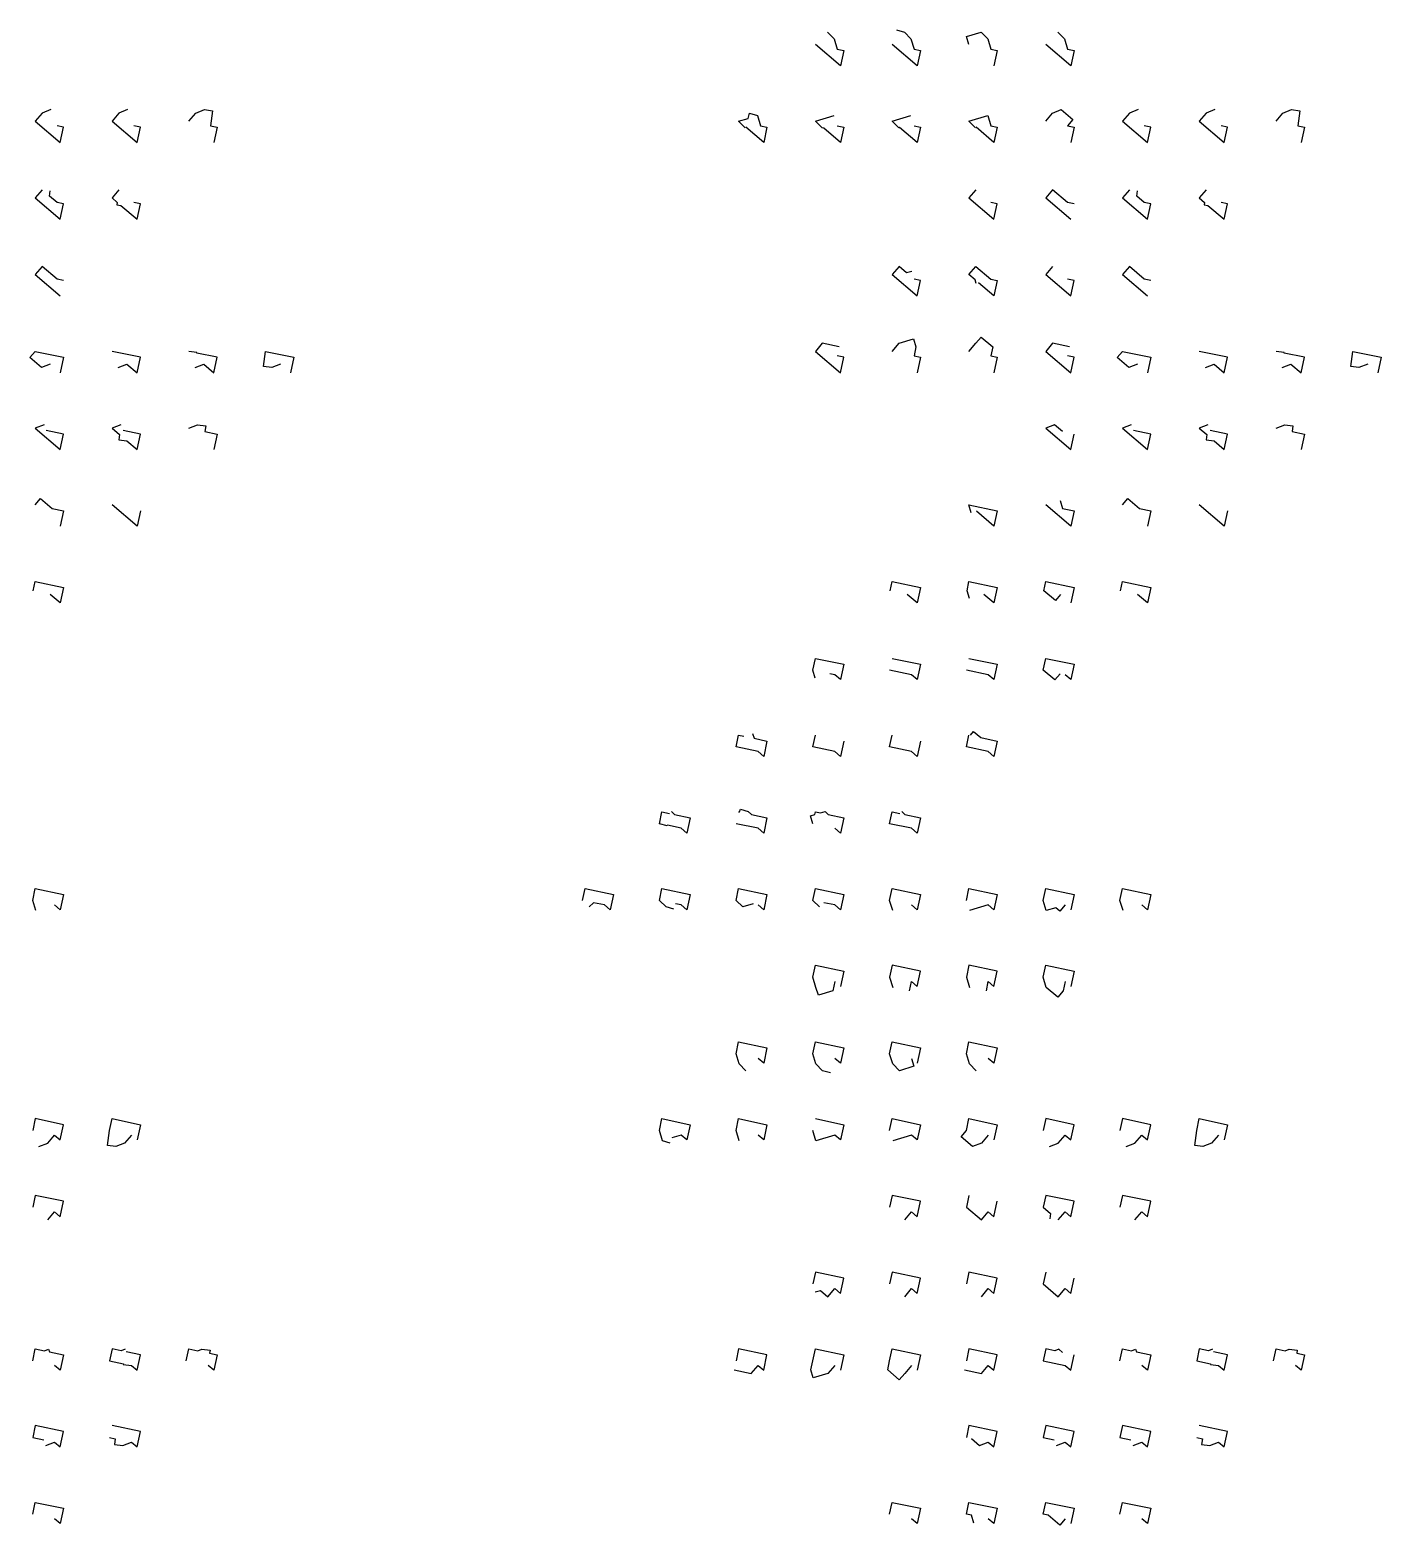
# Model space of a CAD drawing. Header units: inches. Extents: x -12292079.407 to -12292079.373, y 116895049.277 to 116895049.734.
# Drawn here: x -12292079.38645 to -12292079.37415, y 116895049.50777 to 116895049.52139 of the extents above; entities that cross this region are included whole.
import ezdxf

# ---------------------------------------------------------------- set-up
doc = ezdxf.new("R2010")
doc.units = ezdxf.units.IN
doc.header["$MEASUREMENT"] = 0

msp = doc.modelspace()

# ---------------------------------------------------------------- linework, layer by layer
at = {"color": 69}
for points in [[(-12292079.37919, 116895049.521372), (-12292079.379129, 116895049.521312), (-12292079.379102, 116895049.521219), (-12292079.379043, 116895049.521207), (-12292079.379072, 116895049.521067), (-12292079.379301, 116895049.521261)], [(-12292079.377093, 116895049.521372), (-12292079.377033, 116895049.521312), (-12292079.377005, 116895049.521219), (-12292079.376946, 116895049.521207), (-12292079.376976, 116895049.521067), (-12292079.377204, 116895049.521261)]]:
    msp.add_lwpolyline(points, close=True, dxfattribs=at)
at = {"color": 77}
msp.add_lwpolyline([(-12292079.378563, 116895049.521393), (-12292079.378491, 116895049.521372), (-12292079.378431, 116895049.521312), (-12292079.378403, 116895049.521219), (-12292079.378344, 116895049.521207), (-12292079.378373, 116895049.521067), (-12292079.378602, 116895049.521261)], close=True, dxfattribs=at)
at = {"color": 78}
msp.add_lwpolyline([(-12292079.377903, 116895049.521261), (-12292079.377924, 116895049.521333), (-12292079.377792, 116895049.521372), (-12292079.377732, 116895049.521312), (-12292079.377704, 116895049.521219), (-12292079.377645, 116895049.521207), (-12292079.377675, 116895049.521067)], close=True, dxfattribs=at)
for points in [[(-12292079.386262, 116895049.520667), (-12292079.386341, 116895049.520636), (-12292079.386404, 116895049.520562), (-12292079.386176, 116895049.520368), (-12292079.386146, 116895049.520508), (-12292079.386205, 116895049.52052)], [(-12292079.385563, 116895049.520667), (-12292079.385642, 116895049.520636), (-12292079.385705, 116895049.520562), (-12292079.385477, 116895049.520368), (-12292079.385447, 116895049.520508), (-12292079.385506, 116895049.52052)], [(-12292079.385006, 116895049.520562), (-12292079.384943, 116895049.520636), (-12292079.384864, 116895049.520667), (-12292079.384789, 116895049.520657), (-12292079.384807, 116895049.52052), (-12292079.384748, 116895049.520508), (-12292079.384778, 116895049.520368)], [(-12292079.386341, 116895049.519937), (-12292079.386404, 116895049.519863), (-12292079.386176, 116895049.519669), (-12292079.386146, 116895049.519809), (-12292079.386205, 116895049.519821), (-12292079.386273, 116895049.519879), (-12292079.386267, 116895049.519927)], [(-12292079.385642, 116895049.519937), (-12292079.385705, 116895049.519863), (-12292079.385657, 116895049.519822), (-12292079.38566, 116895049.5198), (-12292079.385626, 116895049.519795), (-12292079.385477, 116895049.519669), (-12292079.385447, 116895049.519809), (-12292079.385506, 116895049.519821)], [(-12292079.386146, 116895049.51911), (-12292079.386205, 116895049.519122), (-12292079.386341, 116895049.519238), (-12292079.386404, 116895049.519164), (-12292079.386176, 116895049.51897)], [(-12292079.386268, 116895049.518349), (-12292079.386347, 116895049.518318), (-12292079.386453, 116895049.518408), (-12292079.386404, 116895049.518465), (-12292079.386146, 116895049.518411), (-12292079.386176, 116895049.518271)], [(-12292079.385648, 116895049.518318), (-12292079.385569, 116895049.518349), (-12292079.385477, 116895049.518271), (-12292079.385447, 116895049.518411), (-12292079.385705, 116895049.518465)], [(-12292079.384949, 116895049.518318), (-12292079.38487, 116895049.518349), (-12292079.384778, 116895049.518271), (-12292079.384748, 116895049.518411), (-12292079.384933, 116895049.51845), (-12292079.384932, 116895049.518455), (-12292079.385006, 116895049.518465)], [(-12292079.384171, 116895049.518349), (-12292079.38425, 116895049.518318), (-12292079.384325, 116895049.518328), (-12292079.384307, 116895049.518465), (-12292079.384049, 116895049.518411), (-12292079.384079, 116895049.518271)], [(-12292079.386324, 116895049.517797), (-12292079.386404, 116895049.517766), (-12292079.386176, 116895049.517572), (-12292079.386146, 116895049.517712), (-12292079.386304, 116895049.517745)], [(-12292079.385626, 116895049.517797), (-12292079.385705, 116895049.517766), (-12292079.385637, 116895049.517708), (-12292079.385643, 116895049.51766), (-12292079.385569, 116895049.51765), (-12292079.385477, 116895049.517572), (-12292079.385447, 116895049.517712), (-12292079.385605, 116895049.517745)], [(-12292079.385006, 116895049.517766), (-12292079.384927, 116895049.517797), (-12292079.384852, 116895049.517787), (-12292079.384859, 116895049.517735), (-12292079.384748, 116895049.517712), (-12292079.384778, 116895049.517572)], [(-12292079.386404, 116895049.517067), (-12292079.386355, 116895049.517124), (-12292079.38625, 116895049.517035), (-12292079.386146, 116895049.517013), (-12292079.386176, 116895049.516873)], [(-12292079.385447, 116895049.517013), (-12292079.385477, 116895049.516873), (-12292079.385705, 116895049.517067)], [(-12292079.386422, 116895049.516285), (-12292079.386404, 116895049.516368), (-12292079.386146, 116895049.516314), (-12292079.386176, 116895049.516174), (-12292079.386268, 116895049.516252)], [(-12292079.386399, 116895049.513371), (-12292079.386427, 116895049.513464), (-12292079.386404, 116895049.513572), (-12292079.386146, 116895049.513518), (-12292079.386176, 116895049.513378), (-12292079.386228, 116895049.513423)], [(-12292079.38637, 116895049.511221), (-12292079.38629, 116895049.511252), (-12292079.386228, 116895049.511326), (-12292079.386176, 116895049.511282), (-12292079.386146, 116895049.511421), (-12292079.386404, 116895049.511476), (-12292079.386427, 116895049.511367)], [(-12292079.385529, 116895049.511326), (-12292079.385592, 116895049.511252), (-12292079.385671, 116895049.511221), (-12292079.385745, 116895049.51123), (-12292079.385728, 116895049.511367), (-12292079.385705, 116895049.511476), (-12292079.385447, 116895049.511421), (-12292079.385477, 116895049.511282)], [(-12292079.38629, 116895049.510553), (-12292079.386228, 116895049.510627), (-12292079.386176, 116895049.510583), (-12292079.386146, 116895049.510723), (-12292079.386404, 116895049.510777), (-12292079.386427, 116895049.510669)], [(-12292079.386427, 116895049.509271), (-12292079.386404, 116895049.509379), (-12292079.386321, 116895049.509361), (-12292079.386284, 116895049.509375), (-12292079.386275, 116895049.509352), (-12292079.386146, 116895049.509325), (-12292079.386176, 116895049.509185), (-12292079.386228, 116895049.509229)], [(-12292079.385585, 116895049.509375), (-12292079.385622, 116895049.509361), (-12292079.385705, 116895049.509379), (-12292079.385728, 116895049.509271), (-12292079.385602, 116895049.509244), (-12292079.385603, 116895049.509238), (-12292079.385529, 116895049.509229), (-12292079.385477, 116895049.509185), (-12292079.385447, 116895049.509325), (-12292079.385576, 116895049.509352)], [(-12292079.385029, 116895049.509271), (-12292079.385006, 116895049.509379), (-12292079.384923, 116895049.509361), (-12292079.384886, 116895049.509375), (-12292079.384812, 116895049.509366), (-12292079.384816, 116895049.509339), (-12292079.384748, 116895049.509325), (-12292079.384778, 116895049.509185), (-12292079.38483, 116895049.509229)], [(-12292079.386307, 116895049.508499), (-12292079.386228, 116895049.50853), (-12292079.386176, 116895049.508486), (-12292079.386146, 116895049.508626), (-12292079.386404, 116895049.50868), (-12292079.386427, 116895049.508572), (-12292079.386327, 116895049.508551)], [(-12292079.385728, 116895049.508572), (-12292079.385676, 116895049.508561), (-12292079.385683, 116895049.508509), (-12292079.385608, 116895049.508499), (-12292079.385529, 116895049.50853), (-12292079.385477, 116895049.508486), (-12292079.385447, 116895049.508626), (-12292079.385705, 116895049.50868)], [(-12292079.386427, 116895049.507873), (-12292079.386404, 116895049.507981), (-12292079.386146, 116895049.507927), (-12292079.386176, 116895049.507787), (-12292079.386228, 116895049.507831)]]:
    msp.add_lwpolyline(points, close=True)
at = {"color": 79}
msp.add_lwpolyline([(-12292079.379939, 116895049.520502), (-12292079.38, 116895049.520562), (-12292079.379914, 116895049.520587), (-12292079.3799, 116895049.520634), (-12292079.379828, 116895049.520613), (-12292079.379801, 116895049.52052), (-12292079.379742, 116895049.520508), (-12292079.379771, 116895049.520368), (-12292079.379935, 116895049.520506)], close=True, dxfattribs=at)
at = {"color": 80}
msp.add_lwpolyline([(-12292079.379102, 116895049.52052), (-12292079.379043, 116895049.520508), (-12292079.379072, 116895049.520368), (-12292079.379225, 116895049.520497), (-12292079.37924, 116895049.520502), (-12292079.379301, 116895049.520562), (-12292079.379129, 116895049.520613)], close=True, dxfattribs=at)
at = {"color": 81}
msp.add_lwpolyline([(-12292079.378403, 116895049.52052), (-12292079.378344, 116895049.520508), (-12292079.378373, 116895049.520368), (-12292079.378534, 116895049.520504), (-12292079.378541, 116895049.520502), (-12292079.378602, 116895049.520562), (-12292079.378431, 116895049.520613)], close=True, dxfattribs=at)
at = {"color": 68}
msp.add_lwpolyline([(-12292079.377843, 116895049.520502), (-12292079.377903, 116895049.520562), (-12292079.377732, 116895049.520613), (-12292079.377704, 116895049.52052), (-12292079.377645, 116895049.520508), (-12292079.377675, 116895049.520368), (-12292079.377838, 116895049.520506)], close=True, dxfattribs=at)
at = {"color": 82}
msp.add_lwpolyline([(-12292079.377204, 116895049.520562), (-12292079.377141, 116895049.520636), (-12292079.377062, 116895049.520667), (-12292079.376956, 116895049.520577), (-12292079.377005, 116895049.52052), (-12292079.376946, 116895049.520508), (-12292079.376976, 116895049.520368)], close=True, dxfattribs=at)
at = {"color": 67}
for points in [[(-12292079.376363, 116895049.520667), (-12292079.376442, 116895049.520636), (-12292079.376505, 116895049.520562), (-12292079.376277, 116895049.520368), (-12292079.376247, 116895049.520508), (-12292079.376306, 116895049.52052)], [(-12292079.375664, 116895049.520667), (-12292079.375743, 116895049.520636), (-12292079.375806, 116895049.520562), (-12292079.375578, 116895049.520368), (-12292079.375548, 116895049.520508), (-12292079.375607, 116895049.52052)]]:
    msp.add_lwpolyline(points, close=True, dxfattribs=at)
at = {"color": 83}
msp.add_lwpolyline([(-12292079.375107, 116895049.520562), (-12292079.375044, 116895049.520636), (-12292079.374965, 116895049.520667), (-12292079.37489, 116895049.520657), (-12292079.374908, 116895049.52052), (-12292079.374849, 116895049.520508), (-12292079.374879, 116895049.520368)], close=True, dxfattribs=at)
at = {"color": 52}
for points in [[(-12292079.37784, 116895049.519937), (-12292079.377903, 116895049.519863), (-12292079.377675, 116895049.519669), (-12292079.377645, 116895049.519809), (-12292079.377704, 116895049.519821)], [(-12292079.376946, 116895049.519809), (-12292079.377005, 116895049.519821), (-12292079.377141, 116895049.519937), (-12292079.377204, 116895049.519863), (-12292079.376976, 116895049.519669)], [(-12292079.377141, 116895049.519238), (-12292079.377204, 116895049.519164), (-12292079.376976, 116895049.51897), (-12292079.376946, 116895049.51911), (-12292079.377005, 116895049.519122)], [(-12292079.376247, 116895049.51911), (-12292079.376306, 116895049.519122), (-12292079.376442, 116895049.519238), (-12292079.376505, 116895049.519164), (-12292079.376277, 116895049.51897)]]:
    msp.add_lwpolyline(points, close=True, dxfattribs=at)
at = {"color": 84}
msp.add_lwpolyline([(-12292079.376442, 116895049.519937), (-12292079.376505, 116895049.519863), (-12292079.376277, 116895049.519669), (-12292079.376247, 116895049.519809), (-12292079.376306, 116895049.519821), (-12292079.376374, 116895049.519879), (-12292079.376368, 116895049.519927)], close=True, dxfattribs=at)
at = {"color": 85}
msp.add_lwpolyline([(-12292079.375743, 116895049.519937), (-12292079.375806, 116895049.519863), (-12292079.375758, 116895049.519822), (-12292079.375761, 116895049.5198), (-12292079.375727, 116895049.519795), (-12292079.375578, 116895049.519669), (-12292079.375548, 116895049.519809), (-12292079.375607, 116895049.519821)], close=True, dxfattribs=at)
at = {"color": 86}
msp.add_lwpolyline([(-12292079.378424, 116895049.519194), (-12292079.378471, 116895049.51918), (-12292079.378539, 116895049.519238), (-12292079.378602, 116895049.519164), (-12292079.378373, 116895049.51897), (-12292079.378344, 116895049.51911), (-12292079.378403, 116895049.519122)], close=True, dxfattribs=at)
at = {"color": 87}
msp.add_lwpolyline([(-12292079.377836, 116895049.519083), (-12292079.377846, 116895049.519116), (-12292079.377903, 116895049.519164), (-12292079.37784, 116895049.519238), (-12292079.377704, 116895049.519122), (-12292079.377645, 116895049.51911), (-12292079.377675, 116895049.51897), (-12292079.377815, 116895049.519089)], close=True, dxfattribs=at)
at = {"color": 88}
msp.add_lwpolyline([(-12292079.378602, 116895049.518465), (-12292079.378539, 116895049.518539), (-12292079.378407, 116895049.518578), (-12292079.378385, 116895049.518507), (-12292079.378403, 116895049.518423), (-12292079.378344, 116895049.518411), (-12292079.378373, 116895049.518271)], close=True, dxfattribs=at)
at = {"color": 89}
msp.add_lwpolyline([(-12292079.377903, 116895049.518465), (-12292079.37784, 116895049.518539), (-12292079.377792, 116895049.518596), (-12292079.377686, 116895049.518507), (-12292079.377704, 116895049.518423), (-12292079.377645, 116895049.518411), (-12292079.377675, 116895049.518271)], close=True, dxfattribs=at)
at = {"color": 66}
for points in [[(-12292079.379084, 116895049.518507), (-12292079.379238, 116895049.518539), (-12292079.379301, 116895049.518465), (-12292079.379072, 116895049.518271), (-12292079.379043, 116895049.518411), (-12292079.379102, 116895049.518423)], [(-12292079.376987, 116895049.518507), (-12292079.377141, 116895049.518539), (-12292079.377204, 116895049.518465), (-12292079.376976, 116895049.518271), (-12292079.376946, 116895049.518411), (-12292079.377005, 116895049.518423)]]:
    msp.add_lwpolyline(points, close=True, dxfattribs=at)
at = {"color": 90}
msp.add_lwpolyline([(-12292079.376369, 116895049.518349), (-12292079.376448, 116895049.518318), (-12292079.376554, 116895049.518408), (-12292079.376505, 116895049.518465), (-12292079.376247, 116895049.518411), (-12292079.376277, 116895049.518271)], close=True, dxfattribs=at)
at = {"color": 65}
msp.add_lwpolyline([(-12292079.375749, 116895049.518318), (-12292079.37567, 116895049.518349), (-12292079.375578, 116895049.518271), (-12292079.375548, 116895049.518411), (-12292079.375806, 116895049.518465)], close=True, dxfattribs=at)
at = {"color": 91}
msp.add_lwpolyline([(-12292079.37505, 116895049.518318), (-12292079.374971, 116895049.518349), (-12292079.374879, 116895049.518271), (-12292079.374849, 116895049.518411), (-12292079.375034, 116895049.51845), (-12292079.375033, 116895049.518455), (-12292079.375107, 116895049.518465)], close=True, dxfattribs=at)
at = {"color": 92}
msp.add_lwpolyline([(-12292079.374272, 116895049.518349), (-12292079.374352, 116895049.518318), (-12292079.374426, 116895049.518328), (-12292079.374408, 116895049.518465), (-12292079.37415, 116895049.518411), (-12292079.37418, 116895049.518271)], close=True, dxfattribs=at)
at = {"color": 93}
msp.add_lwpolyline([(-12292079.37705, 116895049.517734), (-12292079.377124, 116895049.517797), (-12292079.377204, 116895049.517766), (-12292079.376976, 116895049.517572), (-12292079.376946, 116895049.517712)], close=True, dxfattribs=at)
at = {"color": 64}
msp.add_lwpolyline([(-12292079.376425, 116895049.517797), (-12292079.376505, 116895049.517766), (-12292079.376277, 116895049.517572), (-12292079.376247, 116895049.517712), (-12292079.376405, 116895049.517745)], close=True, dxfattribs=at)
at = {"color": 94}
msp.add_lwpolyline([(-12292079.375727, 116895049.517797), (-12292079.375806, 116895049.517766), (-12292079.375738, 116895049.517708), (-12292079.375744, 116895049.51766), (-12292079.37567, 116895049.51765), (-12292079.375578, 116895049.517572), (-12292079.375548, 116895049.517712), (-12292079.375707, 116895049.517745)], close=True, dxfattribs=at)
at = {"color": 95}
msp.add_lwpolyline([(-12292079.375107, 116895049.517766), (-12292079.375028, 116895049.517797), (-12292079.374953, 116895049.517787), (-12292079.37496, 116895049.517735), (-12292079.374849, 116895049.517712), (-12292079.374879, 116895049.517572)], close=True, dxfattribs=at)
at = {"color": 96}
msp.add_lwpolyline([(-12292079.377882, 116895049.516995), (-12292079.377903, 116895049.517067), (-12292079.377645, 116895049.517013), (-12292079.377675, 116895049.516873), (-12292079.377835, 116895049.517009)], close=True, dxfattribs=at)
at = {"color": 97}
msp.add_lwpolyline([(-12292079.377072, 116895049.517107), (-12292079.37705, 116895049.517035), (-12292079.376946, 116895049.517013), (-12292079.376976, 116895049.516873), (-12292079.377204, 116895049.517067)], close=True, dxfattribs=at)
at = {"color": 98}
msp.add_lwpolyline([(-12292079.376505, 116895049.517067), (-12292079.376456, 116895049.517124), (-12292079.376351, 116895049.517035), (-12292079.376247, 116895049.517013), (-12292079.376277, 116895049.516873)], close=True, dxfattribs=at)
at = {"color": 2}
msp.add_lwpolyline([(-12292079.375548, 116895049.517013), (-12292079.375578, 116895049.516873), (-12292079.375806, 116895049.517067)], close=True, dxfattribs=at)
at = {"color": 63}
for points in [[(-12292079.378619, 116895049.516285), (-12292079.378602, 116895049.516368), (-12292079.378344, 116895049.516314), (-12292079.378373, 116895049.516174), (-12292079.378466, 116895049.516252)], [(-12292079.376523, 116895049.516285), (-12292079.376505, 116895049.516368), (-12292079.376247, 116895049.516314), (-12292079.376277, 116895049.516174), (-12292079.376369, 116895049.516252)]]:
    msp.add_lwpolyline(points, close=True, dxfattribs=at)
at = {"color": 99}
msp.add_lwpolyline([(-12292079.377899, 116895049.516213), (-12292079.37792, 116895049.516285), (-12292079.377903, 116895049.516368), (-12292079.377645, 116895049.516314), (-12292079.377675, 116895049.516174), (-12292079.377767, 116895049.516252)], close=True, dxfattribs=at)
at = {"color": 100}
msp.add_lwpolyline([(-12292079.377068, 116895049.516252), (-12292079.377116, 116895049.516195), (-12292079.377222, 116895049.516285), (-12292079.377204, 116895049.516368), (-12292079.376946, 116895049.516314), (-12292079.376976, 116895049.516174)], close=True, dxfattribs=at)
at = {"color": 101}
msp.add_lwpolyline([(-12292079.379302, 116895049.515489), (-12292079.379324, 116895049.515561), (-12292079.379301, 116895049.515669), (-12292079.379043, 116895049.515615), (-12292079.379072, 116895049.515475), (-12292079.379124, 116895049.515519), (-12292079.37917, 116895049.515529)], close=True, dxfattribs=at)
at = {"color": 6}
for points in [[(-12292079.378602, 116895049.515669), (-12292079.378344, 116895049.515615), (-12292079.378373, 116895049.515475), (-12292079.378425, 116895049.515519), (-12292079.378625, 116895049.515561)], [(-12292079.377903, 116895049.515669), (-12292079.377645, 116895049.515615), (-12292079.377675, 116895049.515475), (-12292079.377727, 116895049.515519), (-12292079.377926, 116895049.515561)], [(-12292079.379043, 116895049.514916), (-12292079.379072, 116895049.514776), (-12292079.379124, 116895049.51482), (-12292079.379324, 116895049.514862), (-12292079.379301, 116895049.51497)], [(-12292079.378344, 116895049.514916), (-12292079.378373, 116895049.514776), (-12292079.378425, 116895049.51482), (-12292079.378625, 116895049.514862), (-12292079.378602, 116895049.51497)], [(-12292079.378625, 116895049.507873), (-12292079.378602, 116895049.507981), (-12292079.378344, 116895049.507927), (-12292079.378373, 116895049.507787), (-12292079.378425, 116895049.507831)], [(-12292079.376528, 116895049.507873), (-12292079.376505, 116895049.507981), (-12292079.376247, 116895049.507927), (-12292079.376277, 116895049.507787), (-12292079.376329, 116895049.507831)]]:
    msp.add_lwpolyline(points, close=True, dxfattribs=at)
at = {"color": 102}
msp.add_lwpolyline([(-12292079.377073, 116895049.515529), (-12292079.377121, 116895049.515472), (-12292079.377227, 116895049.515561), (-12292079.377204, 116895049.515669), (-12292079.376946, 116895049.515615), (-12292079.376976, 116895049.515475), (-12292079.377028, 116895049.515519)], close=True, dxfattribs=at)
at = {"color": 104}
msp.add_lwpolyline([(-12292079.37789, 116895049.514968), (-12292079.37786, 116895049.515003), (-12292079.377794, 116895049.514948), (-12292079.377645, 116895049.514916), (-12292079.377675, 116895049.514776), (-12292079.377727, 116895049.51482), (-12292079.377926, 116895049.514862), (-12292079.377903, 116895049.51497)], close=True, dxfattribs=at)
at = {"color": 103}
msp.add_lwpolyline([(-12292079.379873, 116895049.514985), (-12292079.379859, 116895049.514941), (-12292079.379742, 116895049.514916), (-12292079.379771, 116895049.514776), (-12292079.379823, 116895049.51482), (-12292079.380023, 116895049.514862), (-12292079.38, 116895049.51497), (-12292079.379954, 116895049.514961)], close=True, dxfattribs=at)
at = {"color": 105}
msp.add_lwpolyline([(-12292079.38061, 116895049.514275), (-12292079.380583, 116895049.514247), (-12292079.380441, 116895049.514217), (-12292079.38047, 116895049.514077), (-12292079.380522, 116895049.514121), (-12292079.380648, 116895049.514148), (-12292079.38065, 116895049.514142), (-12292079.380721, 116895049.514163), (-12292079.380699, 116895049.514271), (-12292079.380628, 116895049.514257)], close=True, dxfattribs=at)
at = {"color": 106}
msp.add_lwpolyline([(-12292079.38, 116895049.514271), (-12292079.379991, 116895049.51427), (-12292079.379983, 116895049.514296), (-12292079.379912, 116895049.514275), (-12292079.379884, 116895049.514247), (-12292079.379742, 116895049.514217), (-12292079.379771, 116895049.514077), (-12292079.379823, 116895049.514121), (-12292079.380023, 116895049.514163)], close=True, dxfattribs=at)
at = {"color": 107}
msp.add_lwpolyline([(-12292079.379324, 116895049.514163), (-12292079.379345, 116895049.514235), (-12292079.379306, 116895049.514247), (-12292079.379301, 116895049.514271), (-12292079.379255, 116895049.514262), (-12292079.379213, 116895049.514275), (-12292079.379185, 116895049.514247), (-12292079.379043, 116895049.514217), (-12292079.379072, 116895049.514077), (-12292079.379124, 116895049.514121)], close=True, dxfattribs=at)
at = {"color": 62}
msp.add_lwpolyline([(-12292079.378514, 116895049.514275), (-12292079.378486, 116895049.514247), (-12292079.378344, 116895049.514217), (-12292079.378373, 116895049.514077), (-12292079.378425, 116895049.514121), (-12292079.378625, 116895049.514163), (-12292079.378602, 116895049.514271), (-12292079.378532, 116895049.514257)], close=True, dxfattribs=at)
at = {"color": 61}
for points in [[(-12292079.38142, 116895049.513464), (-12292079.381398, 116895049.513572), (-12292079.38114, 116895049.513518), (-12292079.381169, 116895049.513378), (-12292079.381221, 116895049.513423), (-12292079.381321, 116895049.513443), (-12292079.38136, 116895049.513404)], [(-12292079.379263, 116895049.513404), (-12292079.379324, 116895049.513464), (-12292079.379301, 116895049.513572), (-12292079.379043, 116895049.513518), (-12292079.379072, 116895049.513378), (-12292079.379124, 116895049.513423), (-12292079.379224, 116895049.513443)]]:
    msp.add_lwpolyline(points, close=True, dxfattribs=at)
at = {"color": 108}
msp.add_lwpolyline([(-12292079.380589, 116895049.513383), (-12292079.380661, 116895049.513404), (-12292079.380721, 116895049.513464), (-12292079.380699, 116895049.513572), (-12292079.380441, 116895049.513518), (-12292079.38047, 116895049.513378), (-12292079.380522, 116895049.513423), (-12292079.380574, 116895049.513433)], close=True, dxfattribs=at)
at = {"color": 109}
msp.add_lwpolyline([(-12292079.379869, 116895049.513432), (-12292079.379962, 116895049.513404), (-12292079.380023, 116895049.513464), (-12292079.38, 116895049.513572), (-12292079.379742, 116895049.513518), (-12292079.379771, 116895049.513378), (-12292079.379823, 116895049.513423)], close=True, dxfattribs=at)
at = {"color": 53}
for points in [[(-12292079.378597, 116895049.513371), (-12292079.378625, 116895049.513464), (-12292079.378602, 116895049.513572), (-12292079.378344, 116895049.513518), (-12292079.378373, 116895049.513378), (-12292079.378425, 116895049.513423)], [(-12292079.377926, 116895049.513464), (-12292079.377903, 116895049.513572), (-12292079.377645, 116895049.513518), (-12292079.377675, 116895049.513378), (-12292079.377727, 116895049.513423), (-12292079.377898, 116895049.513371)], [(-12292079.3765, 116895049.513371), (-12292079.376528, 116895049.513464), (-12292079.376505, 116895049.513572), (-12292079.376247, 116895049.513518), (-12292079.376277, 116895049.513378), (-12292079.376329, 116895049.513423)], [(-12292079.379995, 116895049.511275), (-12292079.380023, 116895049.511367), (-12292079.38, 116895049.511476), (-12292079.379742, 116895049.511421), (-12292079.379771, 116895049.511282), (-12292079.379823, 116895049.511326)], [(-12292079.379301, 116895049.511476), (-12292079.379043, 116895049.511421), (-12292079.379072, 116895049.511282), (-12292079.379124, 116895049.511326), (-12292079.379296, 116895049.511275), (-12292079.379324, 116895049.511367)], [(-12292079.378625, 116895049.511367), (-12292079.378602, 116895049.511476), (-12292079.378344, 116895049.511421), (-12292079.378373, 116895049.511282), (-12292079.378425, 116895049.511326), (-12292079.378597, 116895049.511275)]]:
    msp.add_lwpolyline(points, close=True, dxfattribs=at)
at = {"color": 110}
msp.add_lwpolyline([(-12292079.377028, 116895049.513423), (-12292079.377076, 116895049.513365), (-12292079.377113, 116895049.513397), (-12292079.377199, 116895049.513371), (-12292079.377227, 116895049.513464), (-12292079.377204, 116895049.513572), (-12292079.376946, 116895049.513518), (-12292079.376976, 116895049.513378)], close=True, dxfattribs=at)
at = {"color": 111}
msp.add_lwpolyline([(-12292079.379124, 116895049.512724), (-12292079.379142, 116895049.51264), (-12292079.379274, 116895049.5126), (-12292079.379296, 116895049.512672), (-12292079.379324, 116895049.512765), (-12292079.379301, 116895049.512874), (-12292079.379043, 116895049.512819), (-12292079.379072, 116895049.512679)], close=True, dxfattribs=at)
at = {"color": 60}
for points in [[(-12292079.378443, 116895049.51264), (-12292079.378425, 116895049.512724), (-12292079.378373, 116895049.512679), (-12292079.378344, 116895049.512819), (-12292079.378602, 116895049.512874), (-12292079.378625, 116895049.512765), (-12292079.378597, 116895049.512672)], [(-12292079.377744, 116895049.51264), (-12292079.377727, 116895049.512724), (-12292079.377675, 116895049.512679), (-12292079.377645, 116895049.512819), (-12292079.377903, 116895049.512874), (-12292079.377926, 116895049.512765), (-12292079.377898, 116895049.512672)]]:
    msp.add_lwpolyline(points, close=True, dxfattribs=at)
at = {"color": 112}
msp.add_lwpolyline([(-12292079.377028, 116895049.512724), (-12292079.377045, 116895049.51264), (-12292079.377094, 116895049.512583), (-12292079.377199, 116895049.512672), (-12292079.377227, 116895049.512765), (-12292079.377204, 116895049.512874), (-12292079.376946, 116895049.512819), (-12292079.376976, 116895049.512679)], close=True, dxfattribs=at)
at = {"color": 59}
for points in [[(-12292079.379934, 116895049.511913), (-12292079.379995, 116895049.511974), (-12292079.380023, 116895049.512066), (-12292079.38, 116895049.512175), (-12292079.379742, 116895049.51212), (-12292079.379771, 116895049.51198), (-12292079.379823, 116895049.512025)], [(-12292079.377837, 116895049.511913), (-12292079.377898, 116895049.511974), (-12292079.377926, 116895049.512066), (-12292079.377903, 116895049.512175), (-12292079.377645, 116895049.51212), (-12292079.377675, 116895049.51198), (-12292079.377727, 116895049.512025)]]:
    msp.add_lwpolyline(points, close=True, dxfattribs=at)
at = {"color": 113}
msp.add_lwpolyline([(-12292079.379163, 116895049.511892), (-12292079.379235, 116895049.511913), (-12292079.379296, 116895049.511974), (-12292079.379324, 116895049.512066), (-12292079.379301, 116895049.512175), (-12292079.379043, 116895049.51212), (-12292079.379072, 116895049.51198), (-12292079.379124, 116895049.512025)], close=True, dxfattribs=at)
at = {"color": 114}
msp.add_lwpolyline([(-12292079.378425, 116895049.512025), (-12292079.378404, 116895049.511953), (-12292079.378536, 116895049.511913), (-12292079.378597, 116895049.511974), (-12292079.378625, 116895049.512066), (-12292079.378602, 116895049.512175), (-12292079.378344, 116895049.51212), (-12292079.378373, 116895049.51198)], close=True, dxfattribs=at)
at = {"color": 115}
msp.add_lwpolyline([(-12292079.380622, 116895049.511253), (-12292079.380694, 116895049.511275), (-12292079.380721, 116895049.511367), (-12292079.380699, 116895049.511476), (-12292079.380441, 116895049.511421), (-12292079.38047, 116895049.511282), (-12292079.380522, 116895049.511326), (-12292079.380608, 116895049.5113)], close=True, dxfattribs=at)
at = {"color": 116}
msp.add_lwpolyline([(-12292079.377727, 116895049.511326), (-12292079.377789, 116895049.511252), (-12292079.377869, 116895049.511221), (-12292079.377974, 116895049.51131), (-12292079.377926, 116895049.511367), (-12292079.377903, 116895049.511476), (-12292079.377645, 116895049.511421), (-12292079.377675, 116895049.511282)], close=True, dxfattribs=at)
at = {"color": 58}
for points in [[(-12292079.37717, 116895049.511221), (-12292079.37709, 116895049.511252), (-12292079.377028, 116895049.511326), (-12292079.376976, 116895049.511282), (-12292079.376946, 116895049.511421), (-12292079.377204, 116895049.511476), (-12292079.377227, 116895049.511367)], [(-12292079.376471, 116895049.511221), (-12292079.376392, 116895049.511252), (-12292079.376329, 116895049.511326), (-12292079.376277, 116895049.511282), (-12292079.376247, 116895049.511421), (-12292079.376505, 116895049.511476), (-12292079.376528, 116895049.511367)]]:
    msp.add_lwpolyline(points, close=True, dxfattribs=at)
at = {"color": 117}
msp.add_lwpolyline([(-12292079.37563, 116895049.511326), (-12292079.375693, 116895049.511252), (-12292079.375772, 116895049.511221), (-12292079.375847, 116895049.51123), (-12292079.375829, 116895049.511367), (-12292079.375806, 116895049.511476), (-12292079.375548, 116895049.511421), (-12292079.375578, 116895049.511282)], close=True, dxfattribs=at)
at = {"color": 54}
for points in [[(-12292079.378488, 116895049.510553), (-12292079.378425, 116895049.510627), (-12292079.378373, 116895049.510583), (-12292079.378344, 116895049.510723), (-12292079.378602, 116895049.510777), (-12292079.378625, 116895049.510669)], [(-12292079.377903, 116895049.510777), (-12292079.377926, 116895049.510669), (-12292079.377789, 116895049.510553), (-12292079.377727, 116895049.510627), (-12292079.377675, 116895049.510583), (-12292079.377645, 116895049.510723)], [(-12292079.376392, 116895049.510553), (-12292079.376329, 116895049.510627), (-12292079.376277, 116895049.510583), (-12292079.376247, 116895049.510723), (-12292079.376505, 116895049.510777), (-12292079.376528, 116895049.510669)], [(-12292079.378488, 116895049.509854), (-12292079.378425, 116895049.509928), (-12292079.378373, 116895049.509884), (-12292079.378344, 116895049.510024), (-12292079.378602, 116895049.510078), (-12292079.378625, 116895049.50997)], [(-12292079.377789, 116895049.509854), (-12292079.377727, 116895049.509928), (-12292079.377675, 116895049.509884), (-12292079.377645, 116895049.510024), (-12292079.377903, 116895049.510078), (-12292079.377926, 116895049.50997)], [(-12292079.377204, 116895049.510078), (-12292079.377227, 116895049.50997), (-12292079.37709, 116895049.509854), (-12292079.377028, 116895049.509928), (-12292079.376976, 116895049.509884), (-12292079.376946, 116895049.510024)]]:
    msp.add_lwpolyline(points, close=True, dxfattribs=at)
at = {"color": 118}
msp.add_lwpolyline([(-12292079.37709, 116895049.510553), (-12292079.377028, 116895049.510627), (-12292079.376976, 116895049.510583), (-12292079.376946, 116895049.510723), (-12292079.377204, 116895049.510777), (-12292079.377227, 116895049.510669), (-12292079.377159, 116895049.510611), (-12292079.377165, 116895049.510562)], close=True, dxfattribs=at)
at = {"color": 119}
msp.add_lwpolyline([(-12292079.379302, 116895049.509898), (-12292079.379255, 116895049.509912), (-12292079.379187, 116895049.509854), (-12292079.379124, 116895049.509928), (-12292079.379072, 116895049.509884), (-12292079.379043, 116895049.510024), (-12292079.379301, 116895049.510078), (-12292079.379324, 116895049.50997)], close=True, dxfattribs=at)
at = {"color": 57}
for points in [[(-12292079.38004, 116895049.509187), (-12292079.379886, 116895049.509155), (-12292079.379823, 116895049.509229), (-12292079.379771, 116895049.509185), (-12292079.379742, 116895049.509325), (-12292079.38, 116895049.509379), (-12292079.380023, 116895049.509271)], [(-12292079.377943, 116895049.509187), (-12292079.377789, 116895049.509155), (-12292079.377727, 116895049.509229), (-12292079.377675, 116895049.509185), (-12292079.377645, 116895049.509325), (-12292079.377903, 116895049.509379), (-12292079.377926, 116895049.509271)]]:
    msp.add_lwpolyline(points, close=True, dxfattribs=at)
at = {"color": 120}
msp.add_lwpolyline([(-12292079.379124, 116895049.509229), (-12292079.379187, 116895049.509155), (-12292079.37932, 116895049.509115), (-12292079.379341, 116895049.509187), (-12292079.379324, 116895049.509271), (-12292079.379301, 116895049.509379), (-12292079.379043, 116895049.509325), (-12292079.379072, 116895049.509185)], close=True, dxfattribs=at)
at = {"color": 121}
msp.add_lwpolyline([(-12292079.378425, 116895049.509229), (-12292079.378488, 116895049.509155), (-12292079.378537, 116895049.509098), (-12292079.378642, 116895049.509187), (-12292079.378625, 116895049.509271), (-12292079.378602, 116895049.509379), (-12292079.378344, 116895049.509325), (-12292079.378373, 116895049.509185)], close=True, dxfattribs=at)
at = {"color": 122}
msp.add_lwpolyline([(-12292079.37705, 116895049.509347), (-12292079.377084, 116895049.509375), (-12292079.377121, 116895049.509361), (-12292079.377204, 116895049.509379), (-12292079.377227, 116895049.509271), (-12292079.377028, 116895049.509229), (-12292079.376976, 116895049.509185), (-12292079.376946, 116895049.509325)], close=True, dxfattribs=at)
at = {"color": 56}
msp.add_lwpolyline([(-12292079.376528, 116895049.509271), (-12292079.376505, 116895049.509379), (-12292079.376422, 116895049.509361), (-12292079.376385, 116895049.509375), (-12292079.376376, 116895049.509352), (-12292079.376247, 116895049.509325), (-12292079.376277, 116895049.509185), (-12292079.376329, 116895049.509229)], close=True, dxfattribs=at)
at = {"color": 123}
msp.add_lwpolyline([(-12292079.375686, 116895049.509375), (-12292079.375723, 116895049.509361), (-12292079.375806, 116895049.509379), (-12292079.375829, 116895049.509271), (-12292079.375703, 116895049.509244), (-12292079.375704, 116895049.509238), (-12292079.37563, 116895049.509229), (-12292079.375578, 116895049.509185), (-12292079.375548, 116895049.509325), (-12292079.375677, 116895049.509352)], close=True, dxfattribs=at)
at = {"color": 124}
msp.add_lwpolyline([(-12292079.37513, 116895049.509271), (-12292079.375107, 116895049.509379), (-12292079.375024, 116895049.509361), (-12292079.374987, 116895049.509375), (-12292079.374913, 116895049.509366), (-12292079.374917, 116895049.509339), (-12292079.374849, 116895049.509325), (-12292079.374879, 116895049.509185), (-12292079.374931, 116895049.509229)], close=True, dxfattribs=at)
at = {"color": 125}
msp.add_lwpolyline([(-12292079.37788, 116895049.508562), (-12292079.377806, 116895049.508499), (-12292079.377727, 116895049.50853), (-12292079.377675, 116895049.508486), (-12292079.377645, 116895049.508626), (-12292079.377903, 116895049.50868), (-12292079.377926, 116895049.508572)], close=True, dxfattribs=at)
at = {"color": 55}
for points in [[(-12292079.377107, 116895049.508499), (-12292079.377028, 116895049.50853), (-12292079.376976, 116895049.508486), (-12292079.376946, 116895049.508626), (-12292079.377204, 116895049.50868), (-12292079.377227, 116895049.508572), (-12292079.377127, 116895049.508551)], [(-12292079.376408, 116895049.508499), (-12292079.376329, 116895049.50853), (-12292079.376277, 116895049.508486), (-12292079.376247, 116895049.508626), (-12292079.376505, 116895049.50868), (-12292079.376528, 116895049.508572), (-12292079.376428, 116895049.508551)]]:
    msp.add_lwpolyline(points, close=True, dxfattribs=at)
at = {"color": 126}
msp.add_lwpolyline([(-12292079.375829, 116895049.508572), (-12292079.375777, 116895049.508561), (-12292079.375784, 116895049.508509), (-12292079.375709, 116895049.508499), (-12292079.37563, 116895049.50853), (-12292079.375578, 116895049.508486), (-12292079.375548, 116895049.508626), (-12292079.375806, 116895049.50868)], close=True, dxfattribs=at)
at = {"color": 127}
msp.add_lwpolyline([(-12292079.377859, 116895049.507792), (-12292079.37788, 116895049.507863), (-12292079.377926, 116895049.507873), (-12292079.377903, 116895049.507981), (-12292079.377645, 116895049.507927), (-12292079.377675, 116895049.507787), (-12292079.377727, 116895049.507831)], close=True, dxfattribs=at)
at = {"color": 128}
msp.add_lwpolyline([(-12292079.377028, 116895049.507831), (-12292079.377076, 116895049.507774), (-12292079.377181, 116895049.507863), (-12292079.377227, 116895049.507873), (-12292079.377204, 116895049.507981), (-12292079.376946, 116895049.507927), (-12292079.376976, 116895049.507787)], close=True, dxfattribs=at)

doc.saveas('drawing.dxf')
